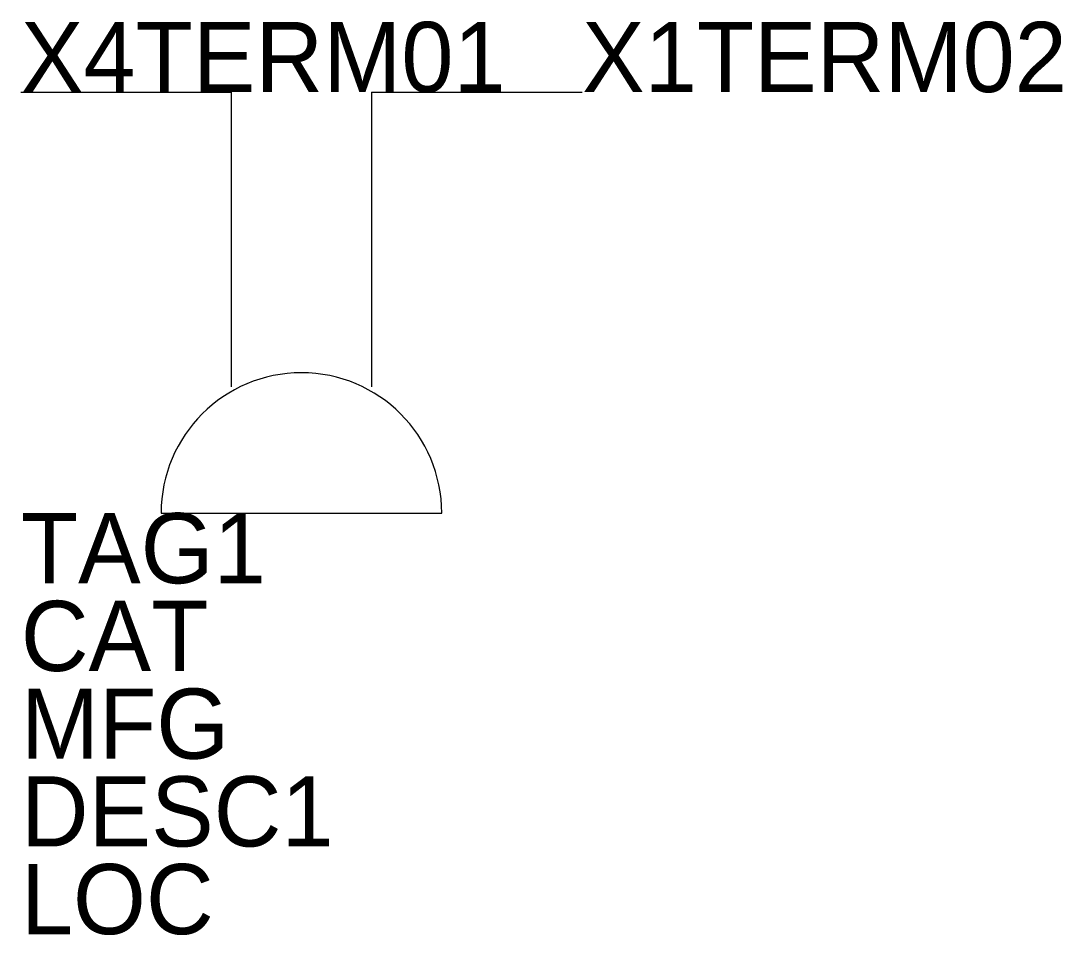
# Model space of a CAD drawing. Extents: x -0.5 to 1.36, y -1 to 0.63.
import ezdxf

# ---------------------------------------------------------------- set-up
doc = ezdxf.new("R2010")
doc.units = 0
doc.layers.get('0').update_dxf_attribs({"linetype": 'CONTINUOUS'})

msp = doc.modelspace()

# ---------------------------------------------------------------- linework, layer by layer
for p, q in [((-0.5, 0.5), (-0.125, 0.5)), ((-0.125, 0.5), (-0.125, -0.025)), ((0.125, 0.5), (0.125, -0.025)), ((0.125, 0.5), (0.5, 0.5)), ((-0.25, -0.25), (0.25, -0.25))]:
    msp.add_line(p, q)
msp.add_arc((0, -0.25), 0.25, 0, 180)

# ---------------------------------------------------------------- texts
at = {"flags": 1}
for tag, p in [('X4TERM01', (-0.5, 0.5)), ('X1TERM02', (0.5, 0.5))]:
    msp.add_attdef(tag, p, '', height=0.125, dxfattribs=at)
for tag, p in [('TAG1', (-0.5, -0.375)), ('CAT', (-0.5, -0.53125)), ('MFG', (-0.5, -0.6875)), ('DESC1', (-0.5, -0.84375)), ('LOC', (-0.5, -1))]:
    msp.add_attdef(tag, p, '', height=0.125)

doc.saveas('drawing.dxf')
